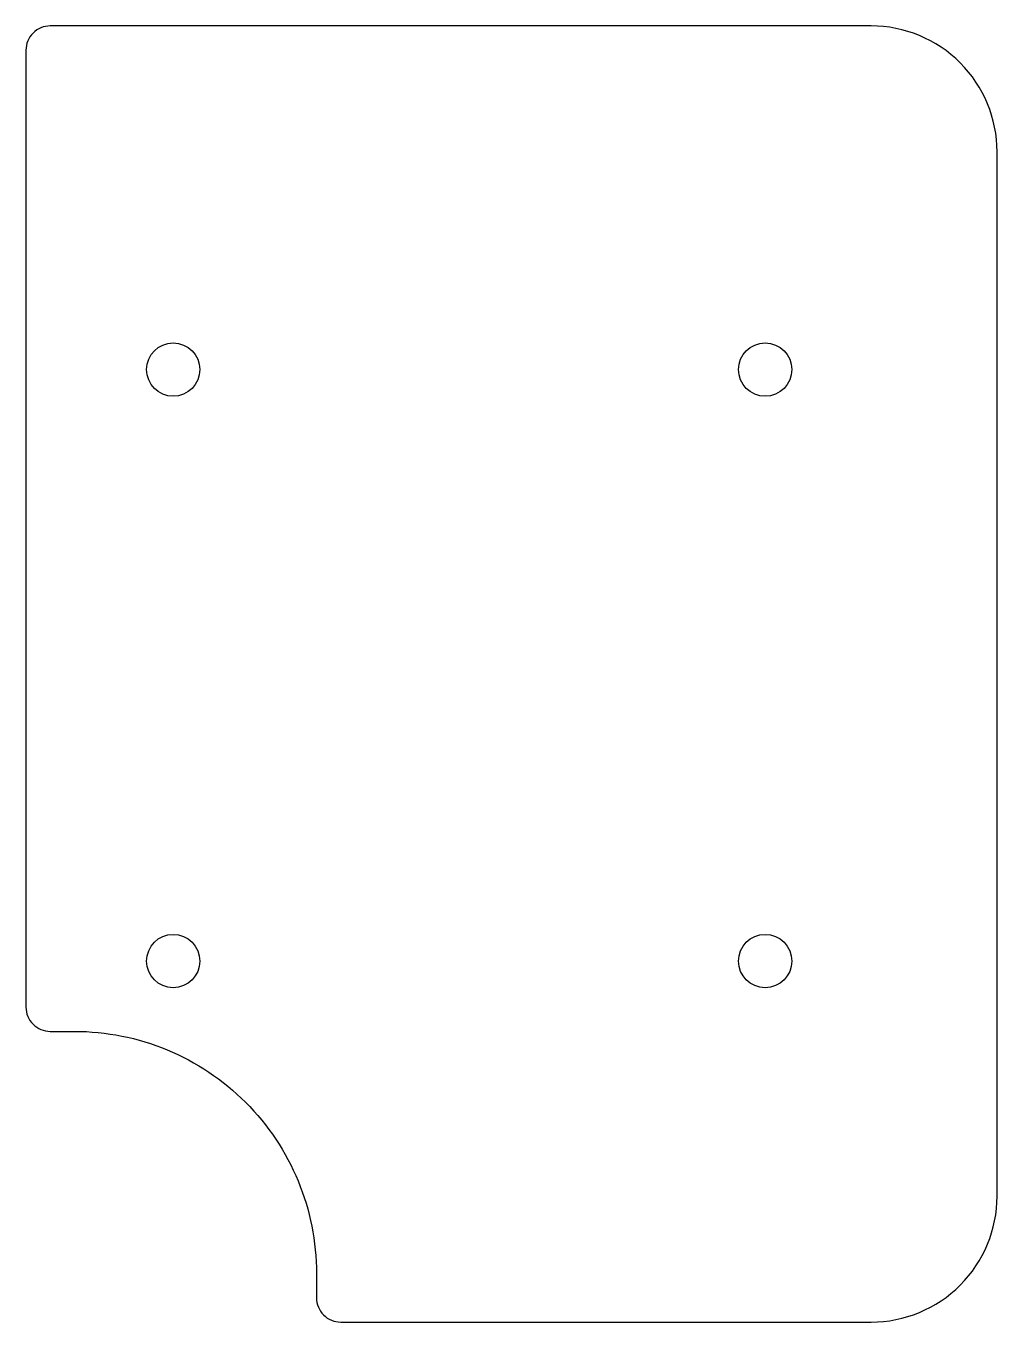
# Model space of a CAD drawing. Header units: millimetres. Extents: x 30 to 70.1, y -21 to 32.5.
import ezdxf

# ---------------------------------------------------------------- set-up
doc = ezdxf.new("R2010")
doc.units = ezdxf.units.MM
doc.layers.get('0').update_dxf_attribs({"linetype": 'CONTINUOUS'})

msp = doc.modelspace()

# ---------------------------------------------------------------- linework, layer by layer
msp.add_lwpolyline([(42, -20, 0.414214), (43, -21), (64.904, -21, 0.414214), (70.104, -15.8), (70.104, 27.3, 0.414214), (64.904, 32.5), (31, 32.5, 0.414214), (30, 31.5), (30, -8, 0.414214), (31, -9), (32, -9, -0.414214), (42, -19)], format="xyb", close=True)
for centre in [(36.083, 18.316), (60.527, 18.316), (36.083, -6.099), (60.527, -6.099)]:
    msp.add_circle(centre, 1.1)

doc.saveas('drawing.dxf')
